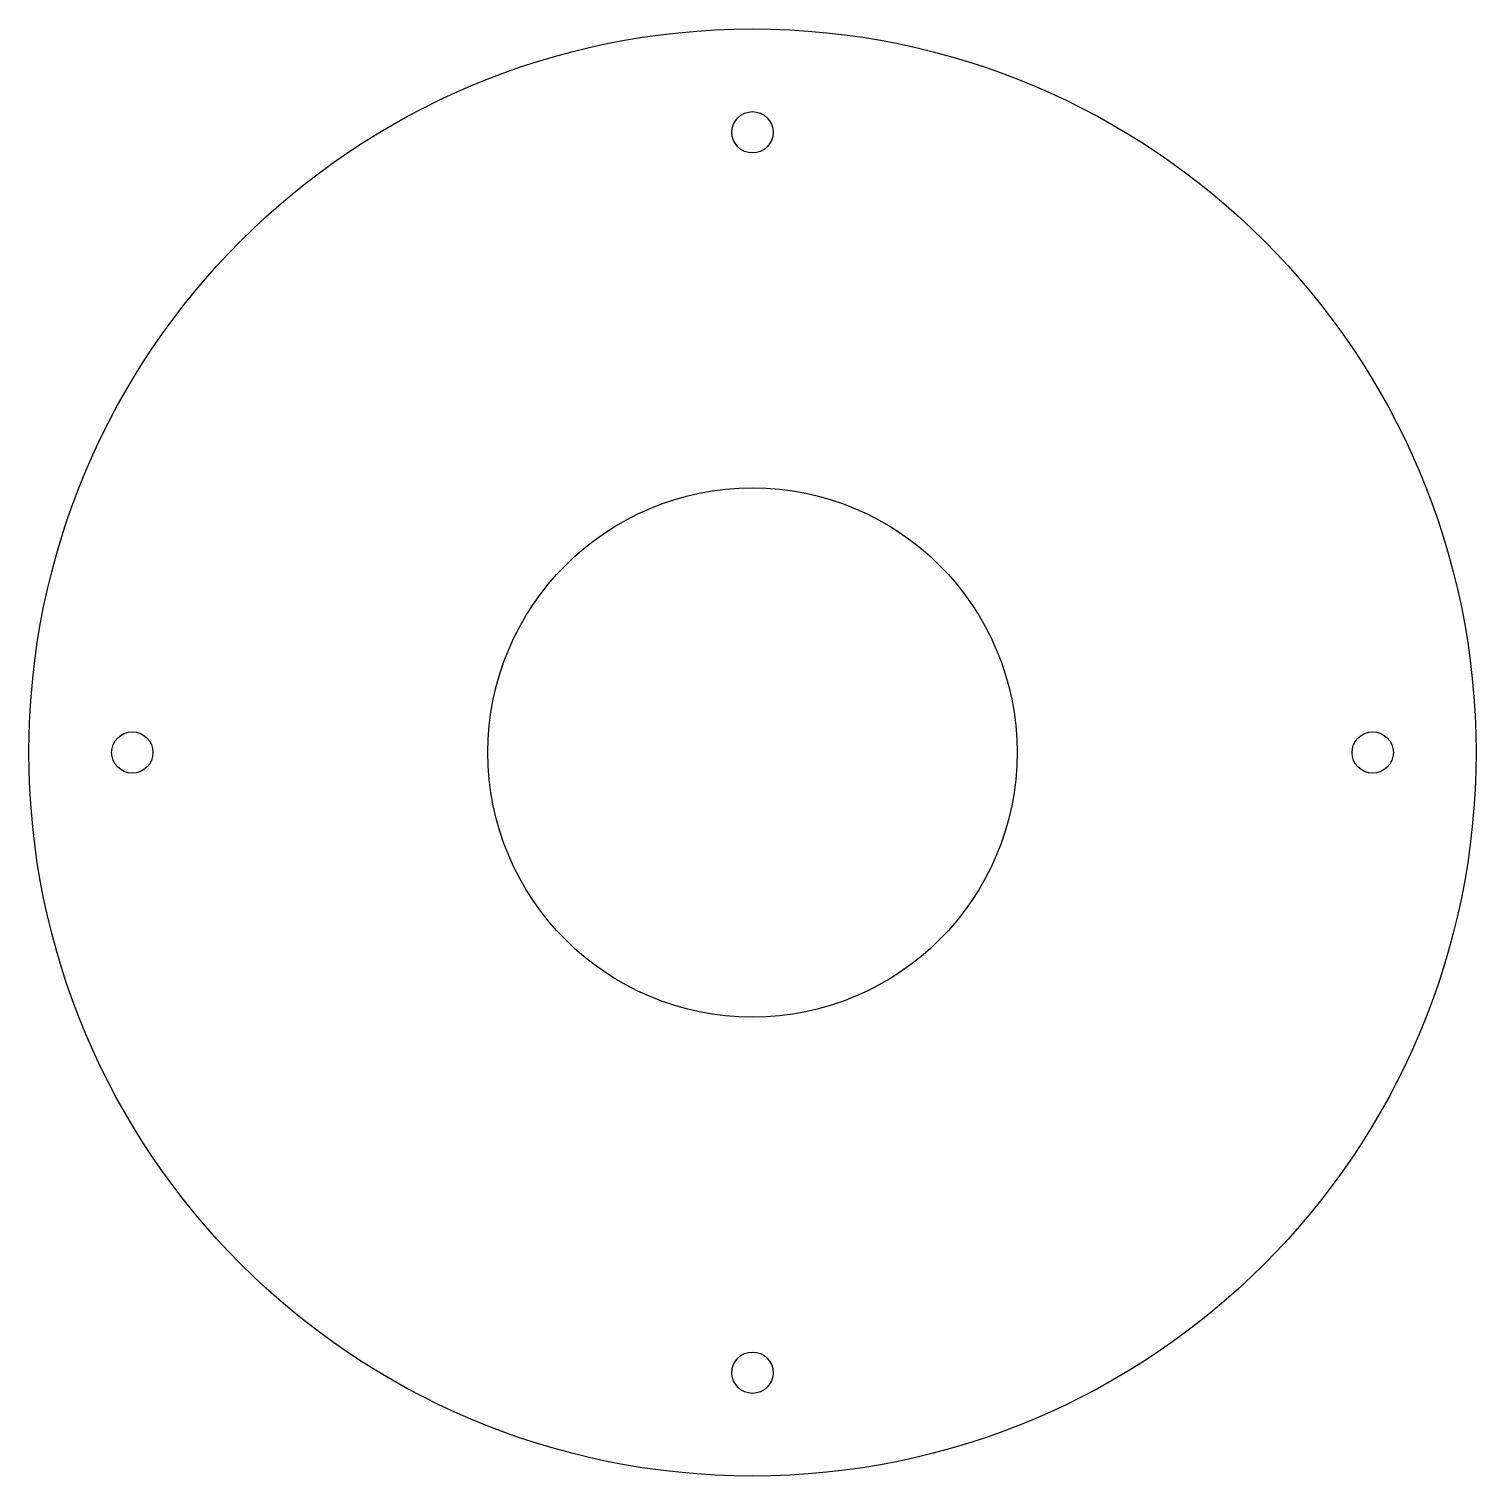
# Model space of a CAD drawing. Header units: millimetres. Extents: x -88 to 88, y -88 to 88.
import ezdxf

# ---------------------------------------------------------------- set-up
doc = ezdxf.new("R2010")
doc.units = ezdxf.units.MM

msp = doc.modelspace()

# ---------------------------------------------------------------- linework, layer by layer
for centre, radius in [((0, 0), 87.5), ((0, 75), 2.5), ((0, 0), 32), ((-75, 0), 2.5), ((75, 0), 2.5), ((0, -75), 2.5)]:
    msp.add_circle(centre, radius)

doc.saveas('drawing.dxf')
